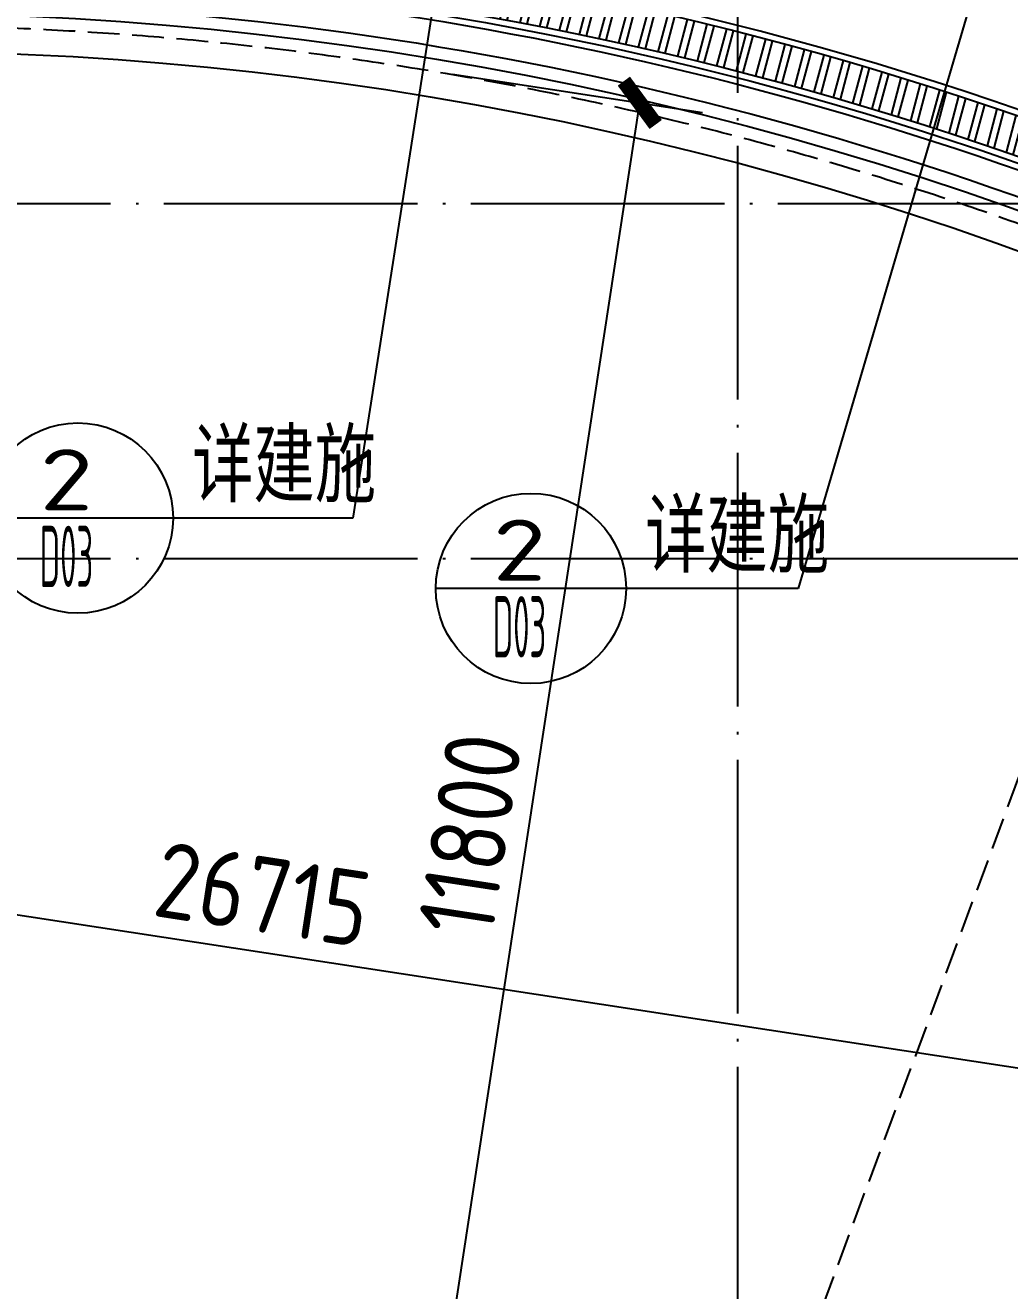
# Model space of a CAD drawing. Header units: inches. Extents: x 0 to 1813292486, y 0 to 3473589894.
# Drawn here: x 600509471 to 600517232, y 3473195446 to 3473205422 of the extents above; entities that cross this region are included whole.
import ezdxf
from ezdxf.enums import TextEntityAlignment as Align

# ---------------------------------------------------------------- set-up
doc = ezdxf.new("R2010")
doc.units = ezdxf.units.IN
doc.header["$LTSCALE"] = 1000
doc.header["$MEASUREMENT"] = 0
for name, pattern in [('AX-MALL-DIM-P02$0$DASH', [0.35, 0.25, -0.1]), ('AX-MALL-GIRD-200$0$DOTE', [2.42, 2, -0.2, 0.02, -0.2]), ('AX-MALL-WALL-P02-QT$0$DASH', [0.35, 0.25, -0.1])]:
    doc.linetypes.add(name, pattern=pattern)
for name, color, linetype in [('A-Anno-Note', 241, 'Continuous'), ('AX-MALL-DIM-P02$0$A-Anno-Dims', 3, 'Continuous'), ('AX-MALL-DIM-P02$0$A-Detl-Patt', 8, 'Continuous'), ('AX-MALL-DIM-P02$0$A-Detl-Thin', 131, 'Continuous'), ('AX-MALL-DIM-SY-P02$0$A-Anno-Note', 241, 'Continuous'), ('AX-MALL-DIM-SY-P02$0$DIM_IDEN', 3, 'Continuous'), ('AX-MALL-GIRD-200$0$A-Grid', 222, 'AX-MALL-GIRD-200$0$DOTE'), ('AX-MALL-P02-200$0$A-Anno-Note', 241, 'Continuous'), ('AX-MALL-WALL-P02$0$A-Anno-Note', 241, 'Continuous'), ('AX-MALL-WALL-P02-QT$0$A-Detl-Fine', 152, 'Continuous'), ('AX-MALL-WALL-P02-QT$0$A-Detl-Patt', 8, 'Continuous'), ('AX-MALL-WALL-P02-QT$0$A-Detl-Thin', 131, 'Continuous'), ('AX-MALL-WALL-P02-QT$0$A-Hdrl', 31, 'Continuous'), ('AX-MALL-WALL-P02-QT$0$A-Wind', 4, 'Continuous'), ('AX-MALL-ZTKD-P02$0$A-Anno-Note', 241, 'Continuous')]:
    doc.layers.add(name, color=color, linetype=linetype)
doc.styles.add('AX-MALL-DIM-P02$0$_TCH_DIM_T3', font='gbenor.shx')
doc.styles.add('AX-MALL-DIM-SY-P02$0$_TCH_DIM', font='gbenor.shx')
doc.styles.add('AX-MALL-DIM-SY-P02$0$_TCH_LABEL', font='gbenor.shx')
doc.dimstyles.new('AX-MALL-DIM-P02$0$_TCH_ARCH&&200', dxfattribs={"dimtxt": 595, "dimasz": 300, "dimexe": 500, "dimexo": 500, "dimgap": 152.5, "dimtad": 1, "dimdec": 0, "dimzin": 0, "dimdsep": 46, "dimtxsty": 'AX-MALL-DIM-P02$0$_TCH_DIM_T3', "dimblk": 'AX-MALL-DIM-P02$0$_ArchTick', "dimcen": 0.09, "dimclrt": 7, "dimazin": 2, "dimtfac": 1, "dimtdec": 0, "dimtix": 1, "dimtmove": 2, "dimatfit": 3, "dimfxl": 500, "dimtolj": 1, "dimtzin": 0, "dimarcsym": 0})

# ---------------------------------------------------------------- blocks, each defined once
blk = doc.blocks.new('AX-MALL-GIRD-200')
at = {"layer": 'AX-MALL-GIRD-200$0$A-Grid'}
for p, q in [((600354402.3, 3473180360.2), (600315672.8, 3473076396.5)), ((600215588.6, 3473125707.5), (600573484.6, 3472992380.8)), ((600214611.2, 3473123083.7), (600572507.2, 3472989756.9))]:
    blk.add_line(p, q, dxfattribs=at)
blk = doc.blocks.new('AX-MALL-WALL-P02-QT$0$tj')
at = {"layer": 'AX-MALL-WALL-P02-QT$0$A-Detl-Patt'}
h = blk.add_hatch(dxfattribs=at)
h.set_pattern_fill('STEEL', color=256, scale=100, angle=50.43184)
h.set_pattern_definition([(75, (-14278.2, 156289.83), (-153.340725, 41.08752), []), (75, (-14317.88, 156358.57), (-153.340725, 41.08752), [])])
edge = h.paths.add_edge_path()
edge.add_line((88101.3, 47666.6), (87883.9, 47459.8))
edge.add_line((87883.9, 47459.8), (91571.5, 43584.6))
edge.add_arc((262949.4, 558937.7), 543101.4, 251.605736, 260.028867)
edge.add_arc((172180.8, -2862.1), 27100, 64.71287, 96.9316, ccw=False)
edge.add_arc((262949, 558936.3), 543100, 261.615511, 271.725148)
edge.add_line((279299, 16082.5), (279299, 16382.7))
edge.add_arc((262949, 558936.3), 542800, 261.620204, 271.726101, ccw=False)
edge.add_arc((172180.8, -2862.1), 27400, 64.80632, 96.83816)
edge.add_arc((262949.4, 558937.7), 542801.4, 251.613639, 260.024173, ccw=False)
edge.add_line((91737.3, 43845.7), (88101.3, 47666.6))
at = {"layer": 'AX-MALL-WALL-P02-QT$0$A-Detl-Fine'}
blk.add_lwpolyline([(163880.2, 16043.8, -0.639724), (164869.7, 22505.3, -0.219718), (186748.3, 19154.9, -0.639724), (185758.8, 12693.4, -0.219718)], format="xyb", close=True, dxfattribs=at)
at = {"layer": 'AX-MALL-WALL-P02-QT$0$A-Detl-Patt'}
blk.add_lwpolyline([(88103, 47737.3), (87813.2, 47461.6), (91543.9, 43541.1, 0.036779), (168908.9, 23989.2, -0.141654), (183742.1, 21592.7, 0.044166), (279349, 16034), (279349, 16434.2, -0.044144), (183859, 21979.8, 0.140545), (168919.8, 24393.5, -0.036705), (91764.9, 43889.2), (88103, 47737.3)], format="xyb", dxfattribs=at)
blk.add_lwpolyline([(88101.3, 47666.6), (87883.9, 47459.8), (91571.5, 43584.6, 0.036769), (168910.3, 24039.8, -0.141514), (183756.7, 21641.1, 0.04414), (279299, 16082.5), (279299, 16382.7, -0.044124), (183844.5, 21931.4, 0.140683), (168918.5, 24342.9, -0.036714), (91737.3, 43845.7)], format="xyb", close=True, dxfattribs=at)
at = {"layer": 'AX-MALL-WALL-P02-QT$0$A-Detl-Patt', "linetype": 'AX-MALL-WALL-P02-QT$0$DASH'}
blk.add_lwpolyline([(163769.8, 15877, -0.639724), (164814.3, 22697.5, -0.219718), (186858.6, 19321.7, -0.639724), (185814.2, 12501.2, -0.219718)], format="xyb", close=True, dxfattribs=at)
at = {"layer": 'AX-MALL-WALL-P02-QT$0$A-Detl-Thin'}
blk.add_lwpolyline([(163549.1, 15543.4, -0.639724), (164703.5, 23081.8, -0.219718), (187079.4, 19655.3, -0.639724), (185925, 12116.8, -0.219718)], format="xyb", close=True, dxfattribs=at)
at = {"layer": 'AX-MALL-WALL-P02-QT$0$A-Hdrl', "ltscale": 6}
for points in [[(163659.5, 15710.2, -0.639724), (164758.9, 22889.6, -0.219718), (186969, 19488.5, -0.639724), (185869.6, 12309, -0.219718)], [(163714.6, 15793.6, -0.639724), (164786.6, 22793.6, -0.219718), (186913.8, 19405.1, -0.639724), (185841.9, 12405.1, -0.219718)]]:
    blk.add_lwpolyline(points, format="xyb", close=True, dxfattribs=at)
blk = doc.blocks.new('AX-MALL-WALL-P02-QT')
at = {"layer": 'AX-MALL-WALL-P02-QT$0$A-Detl-Thin', "rotation": 339.5681613091762}
blk.add_blockref('AX-MALL-WALL-P02-QT$0$tj', (600144118.7, 3473128496.3), dxfattribs=at)
at = {"layer": 'AX-MALL-WALL-P02-QT$0$A-Wind'}
blk.add_blockref('AX-MALL-GIRD-200', (0, 0), dxfattribs=at)
blk = doc.blocks.new('AX-MALL-WALL-P02')
at = {"layer": 'AX-MALL-WALL-P02$0$A-Anno-Note'}
blk.add_blockref('AX-MALL-WALL-P02-QT', (0, 0), dxfattribs=at)
blk = doc.blocks.new('AX-MALL-ZTKD-P02')
at = {"layer": 'AX-MALL-ZTKD-P02$0$A-Anno-Note'}
blk.add_blockref('AX-MALL-GIRD-200', (0, 0), dxfattribs=at)
blk = doc.blocks.new('AX-MALL-DIM-SY-P02')
at = {"layer": 'AX-MALL-DIM-SY-P02$0$DIM_IDEN'}
for p, q in [((600319882.2, 3473092785.7), (600315900.5, 3473085690.7)), ((600323661.6, 3473090176.2), (600318995, 3473083945.8)), ((600314571.1, 3473086185.9), (600313165.5, 3473086709.5)), ((600315900.5, 3473085690.7), (600314571.1, 3473086185.9)), ((600317724.3, 3473084419.2), (600316318.6, 3473084942.9)), ((600318995, 3473083945.8), (600317724.3, 3473084419.2))]:
    blk.add_line(p, q, dxfattribs=at)
for centre in [(600313868.3, 3473086447.7), (600317021.5, 3473084681.1)]:
    blk.add_circle(centre, 750, dxfattribs=at)
at = {"layer": 'AX-MALL-DIM-SY-P02$0$A-Anno-Note', "style": 'AX-MALL-DIM-SY-P02$0$_TCH_LABEL'}
for s, height, width, p, p2 in [('2', 483, 1.721145, (600313606.5, 3473086609.7), (600314002.5, 3473086462.1)), ('D03', 482.99, 0.502051, (600313395.7, 3473086043.9), (600313791.8, 3473085896.4)), ('2', 483, 1.721145, (600316759.7, 3473084843), (600317155.7, 3473084695.5)), ('D03', 482.99, 0.502051, (600316548.9, 3473084277.3), (600316944.9, 3473084129.7))]:
    blk.add_text(s, height=height, rotation=339.56816, dxfattribs=dict(at, width=width)).set_placement(p, p2, align=Align.FIT)
at = {"layer": 'AX-MALL-DIM-SY-P02$0$A-Anno-Note', "style": 'AX-MALL-DIM-SY-P02$0$_TCH_DIM', "width": 0.7}
for p in [(600314774, 3473086300.3), (600317927.1, 3473084533.7)]:
    blk.add_text('详建施', height=506.38, rotation=339.56816, dxfattribs=at).set_placement(p)
blk = doc.blocks.new('AX-MALL-DIM-P02$0$_ArchTick')
at = {"color": 0, "linetype": 'ByBlock', "const_width": 0.4}
blk.add_lwpolyline([(-0.5, -0.5), (0.5, 0.5)], dxfattribs=at)
blk = doc.blocks.new('*D1627')
at = {"layer": 'AX-MALL-DIM-P02$0$A-Anno-Dims', "color": 0, "lineweight": -2, "transparency": 16777216}
for p, q in [((600302636.7, 3473089854.9), (600302067.2, 3473088833.4)), ((600302310.7, 3473089270.2), (600325645.2, 3473076261.9)), ((600325971.2, 3473076846.6), (600325401.8, 3473075825.2))]:
    blk.add_line(p, q, dxfattribs=at)
at = {"layer": 'AX-MALL-DIM-P02$0$A-Anno-Dims', "color": 0, "lineweight": -2, "transparency": 16777216, "xscale": 300, "yscale": 300, "zscale": 300}
for p, rotation in [((600302310.7, 3473089270.2), 150.8617463009116), ((600325645.2, 3473076261.9), 330.8617463009116)]:
    blk.add_blockref('AX-MALL-DIM-P02$0$_ArchTick', p, dxfattribs=dict(at, rotation=rotation))
at = {"layer": 'AX-MALL-DIM-P02$0$A-Anno-Dims', "color": 7, "transparency": 16777216, "insert": (600314197.1, 3473083159.1), "char_height": 595, "attachment_point": 5, "rotation": 330.86175, "style": 'AX-MALL-DIM-P02$0$_TCH_DIM_T3'}
blk.add_mtext('\\A1;26715', dxfattribs=at)
blk = doc.blocks.new('*D1628')
at = {"layer": 'AX-MALL-DIM-P02$0$A-Anno-Dims', "color": 0, "lineweight": -2, "transparency": 16777216}
for p, q in [((600317856.9, 3473088697.3), (600319598.7, 3473087726.4)), ((600313416.3, 3473077663.1), (600319162, 3473087969.8)), ((600312111.3, 3473078390.7), (600313853.1, 3473077419.7))]:
    blk.add_line(p, q, dxfattribs=at)
at = {"layer": 'AX-MALL-DIM-P02$0$A-Anno-Dims', "color": 0, "lineweight": -2, "transparency": 16777216, "xscale": 300, "yscale": 300, "zscale": 300}
for p, rotation in [((600319162, 3473087969.8), 60.86174629203257), ((600313416.3, 3473077663.1), 240.8617462920325)]:
    blk.add_blockref('AX-MALL-DIM-P02$0$_ArchTick', p, dxfattribs=dict(at, rotation=rotation))
at = {"layer": 'AX-MALL-DIM-P02$0$A-Anno-Dims', "color": 7, "transparency": 16777216, "insert": (600315896.1, 3473083035.6), "char_height": 595, "attachment_point": 5, "rotation": 60.86175, "style": 'AX-MALL-DIM-P02$0$_TCH_DIM_T3'}
blk.add_mtext('\\A1;11800', dxfattribs=at)
blk = doc.blocks.new('AX-MALL-DIM-P02')
at = {"layer": 'AX-MALL-DIM-P02$0$A-Detl-Patt', "linetype": 'AX-MALL-DIM-P02$0$DASH'}
blk.add_line((600325362.2, 3473088041.7), (600303273.5, 3473062426.8), dxfattribs=at)
at = {"layer": 'AX-MALL-DIM-P02$0$A-Anno-Dims'}
blk.add_blockref('AX-MALL-DIM-SY-P02', (0, 0), dxfattribs=at)
at = {"layer": 'AX-MALL-DIM-P02$0$A-Detl-Thin'}
blk.add_blockref('AX-MALL-ZTKD-P02', (0, 0), dxfattribs=at)
at = {"layer": 'AX-MALL-DIM-P02$0$A-Anno-Dims'}
for p1, p2, distance, picture, middle in [((600302880.1, 3473090291.6), (600326214.6, 3473077283.3), -1169.4, '*D1627', (600314197.1, 3473083159.1)), ((600311674.6, 3473078634.1), (600317420.2, 3473088940.8), -1994.2, '*D1628', (600315896.1, 3473083035.6))]:
    dim = blk.add_aligned_dim(p1=p1, p2=p2, distance=distance, dimstyle='AX-MALL-DIM-P02$0$_TCH_ARCH&&200', dxfattribs=at)
    dim.commit()
    dim.dimension.update_dxf_attribs({"geometry": picture, "text_midpoint": middle})
blk = doc.blocks.new('AX-MALL-P02-200')
at = {"layer": 'AX-MALL-P02-200$0$A-Anno-Note'}
blk.add_blockref('AX-MALL-WALL-P02', (0, 0), dxfattribs=at)
blk.add_blockref('AX-MALL-DIM-P02', (0, 0), dxfattribs=at)

msp = doc.modelspace()

# ---------------------------------------------------------------- block references
at = {"layer": 'A-Anno-Note', "rotation": 20.43183869077545}
msp.add_blockref('AX-MALL-P02-200', (1250392458.5, 9048125.7), dxfattribs=at)

doc.saveas('drawing.dxf')
